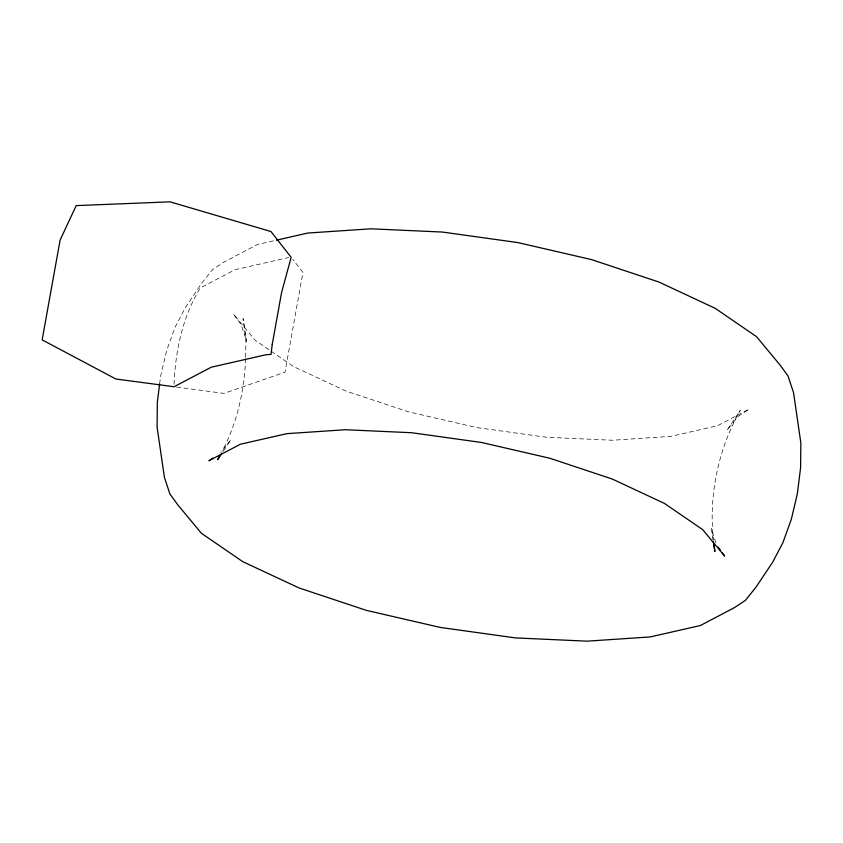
<?xml version="1.0" encoding="UTF-8"?>
<svg xmlns="http://www.w3.org/2000/svg" width="843" height="843" viewBox="0 0 843 843"><rect width="100%" height="100%" fill="white"/><g stroke="black" fill="none" stroke-linecap="round" stroke-linejoin="round"><path stroke-width="0.63" stroke-dasharray="4.21 3.16" d="M174.069 384.345C175.344 350.973 182.573 316.747 200.223 288.011L235.081 269.697L288.822 257.473M245.65 358.633C244.249 390.699 237.231 423.239 221.867 451.627M245.671 357.327L245.84 340.34L243.069 318.464L246.746 341.468L241.267 324.818L233.353 313.944L255.229 340.319L270.129 350.53M159.622 383.997L160.602 376.168L166.64 350.583L175.059 327.263L185.27 307.779L201.614 283.29L212.478 269.665L223.606 262.299L257.547 244.459L275.124 240.466M223.247 451.279L230.919 439.772L220.824 452.417M176.619 387.085L223.985 393.396L284.997 372.184L302.953 272.352L292.742 259.328M271.193 351.257L293.533 366.579L345.662 390.931L408.054 411.711L476.464 427.506L546.232 437.243L612.598 440.246L671.028 436.326L717.562 425.747L749.016 409.224L737.888 416.579L727.024 430.204L740.28 410.33C718.12 449.182 708.584 495.505 713.41 539.931M715.897 542.776L711.197 528.508L713.041 540.015"/><path stroke-width="1.26" d="M159.622 383.997L157.346 402.259L157.093 427.095L164.406 477.317L169.896 493.966L177.81 504.852L201.424 533.313L242.763 561.659L299.023 587.94L366.357 610.364L440.194 627.413L515.484 637.919L587.107 641.165L650.174 636.939L700.396 625.517L734.348 607.677L745.465 600.311L756.329 586.686L772.673 562.197L782.884 542.713L791.303 519.393L797.341 493.808L800.597 467.717L800.85 442.891L793.537 392.659L788.047 376.01L780.133 365.124L756.529 336.663L715.18 308.317L658.92 282.036L591.586 259.612L517.75 242.563L442.459 232.057L370.836 228.811L307.769 233.047L276.378 240.181M220.065 455.062L217.663 459.646L221.846 453.365M212.973 458.076L208.927 460.752L240.381 444.229L286.915 433.65L345.356 429.73L411.711 432.733L481.479 442.47L549.889 458.265L612.281 479.045L664.41 503.397L702.714 529.657L724.601 556.032L722.44 553.071M718.12 547.128L720.28 550.1M713.241 541.29L714.885 551.512L713.905 543.798M272.236 344.365L271.035 354.387L266.209 354.703L211.235 367.211L174.069 386.737L115.912 379.013L42.15 339.877L60.116 240.044L76.207 205.618L170.044 201.835L270.951 231.53L291.162 257.315L281.541 292.69L272.236 344.365"/></g></svg>
